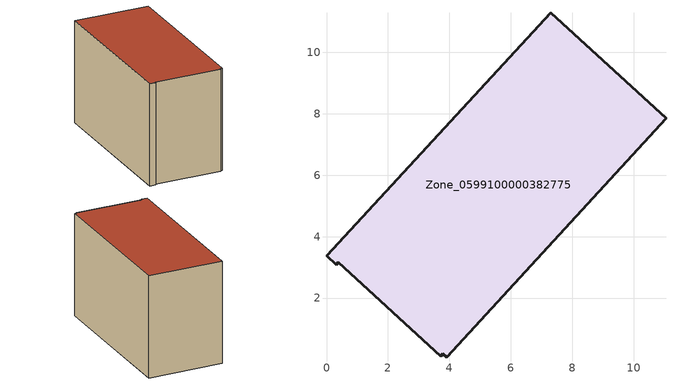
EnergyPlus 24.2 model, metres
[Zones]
Zone_0599100000382775
 floor ground (C_G): 0.39,3.17 0.31,3.09 0,3.38 7.3,11.29 11.05,7.85 3.91,0.07 3.79,0.18 3.72,0.11 z0
 wall outside (C_F): 7.3,11.29 0,3.38 0.31,3.09 0.39,3.17 3.72,0.11 3.79,0.18 3.91,0.07 11.05,7.85 7.3,11.29 z0:6.94
 roof outside (C_R): 3.72,0.11 3.79,0.18 3.91,0.07 11.05,7.85 7.3,11.29 0,3.38 0.31,3.09 0.39,3.17 z6.94
[BUILDING]
Pand.0599100000382775: North Axis=0; Terrain=City; Loads Convergence Tolerance Value=0.04; Temperature Convergence Tolerance Value=0.4; Solar Distribution=FullExterior; Maximum Number of Warmup Days=25; Minimum Number of Warmup Days=1
[Site:Location]
Rotterdam.The.Hague.AP_ZH_NLD Design_Conditions: Latitude=51.96; Longitude=4.45; Time Zone=1; Elevation=-4.5
[SITE:GROUNDTEMPERATURE:BUILDINGSURFACE]
18, 18, 18, 18, 18, 18, 18, 18, 18, 18, 18, 18
[MATERIAL] Thermal Absorptance=0.9; Solar Absorptance=0.7; Visible Absorptance=0.7
Name | Roughness | Thickness | Conductivity | Density | Specific Heat
G.TI.1992-2005 | MediumSmooth | 0.15 | 0.06 | 540 | 1210
F.TI.1992-2005 | Rough | 0.3 | 0.12 | 1920 | 840
R.TI.1992-2005 | MediumRough | 0.2 | 0.08 | 1500 | 1000
[CONSTRUCTION]
C_G: G.TI.1992-2005
C_F: F.TI.1992-2005
C_R: R.TI.1992-2005
[ZONE]
Zone_0599100000382775: Type=1; Multiplier=1; Ceiling Height=Autocalculate; Volume=Autocalculate; Floor Area=autocalculate; Part of Total Floor Area=Yes
[ZONEINFILTRATION:DESIGNFLOWRATE]
Infil_Zone_0599100000382775: Zone or ZoneList or Space or SpaceList=Zone_0599100000382775; Schedule=AlwaysOn; Design Flow Rate Calculation Method=Flow/Area; Flow Rate per Floor Area=0.0015; Constant Term Coefficient=1; Temperature Term Coefficient=0; Velocity Term Coefficient=0; Velocity Squared Term Coefficient=0
[HVACTEMPLATE:ZONE:IDEALLOADSAIRSYSTEM]
Zone_0599100000382775: Maximum Heating Supply Air Temperature=50; Minimum Cooling Supply Air Temperature=13; Maximum Heating Supply Air Humidity Ratio=0.0156; Minimum Cooling Supply Air Humidity Ratio=0.0077; Heating Limit=NoLimit; Cooling Limit=NoLimit; Dehumidification Control Type=ConstantSensibleHeatRatio; Cooling Sensible Heat Ratio=0.7; Dehumidification Setpoint=60; Humidification Control Type=None; Humidification Setpoint=30; Outdoor Air Method=None; Outdoor Air Flow Rate per Person=0.00944; Outdoor Air Flow Rate per Zone Floor Area=0; Outdoor Air Flow Rate per Zone=0; Demand Controlled Ventilation Type=None; Outdoor Air Economizer Type=NoEconomizer; Heat Recovery Type=None; Sensible Heat Recovery Effectiveness=0.7; Latent Heat Recovery Effectiveness=0.65
[ZONECONTROL:THERMOSTAT]
ThermostatControl_Zone_0599100000382775: Zone or ZoneList=Zone_0599100000382775; Control Type Schedule=DualSetpointControlType; Control 1=Thermostat_Zone_0599100000382775; Temperature Difference Between Cutout And Setpoint=0
[THERMOSTATSETPOINT:DUALSETPOINT]
Thermostat_Zone_0599100000382775: Heating Setpoint Temperature Schedule=HeatingSetpoint_Zone_0599100000382775; Cooling Setpoint Temperature Schedule=CoolingSetpoint_Zone_0599100000382775
[SCHEDULE:COMPACT]
HeatingSetpoint_Zone_0599100000382775: Through: 12/31, For: AllDays, Until: 24:00, 21
CoolingSetpoint_Zone_0599100000382775: Through: 12/31, For: AllDays, Until: 24:00, 24
DualSetpointControlType: Through: 12/31, For: AllDays, Until: 24:00, 4
AlwaysOn: Through: 12/31, For: AllDays, Until: 24:00, 1
